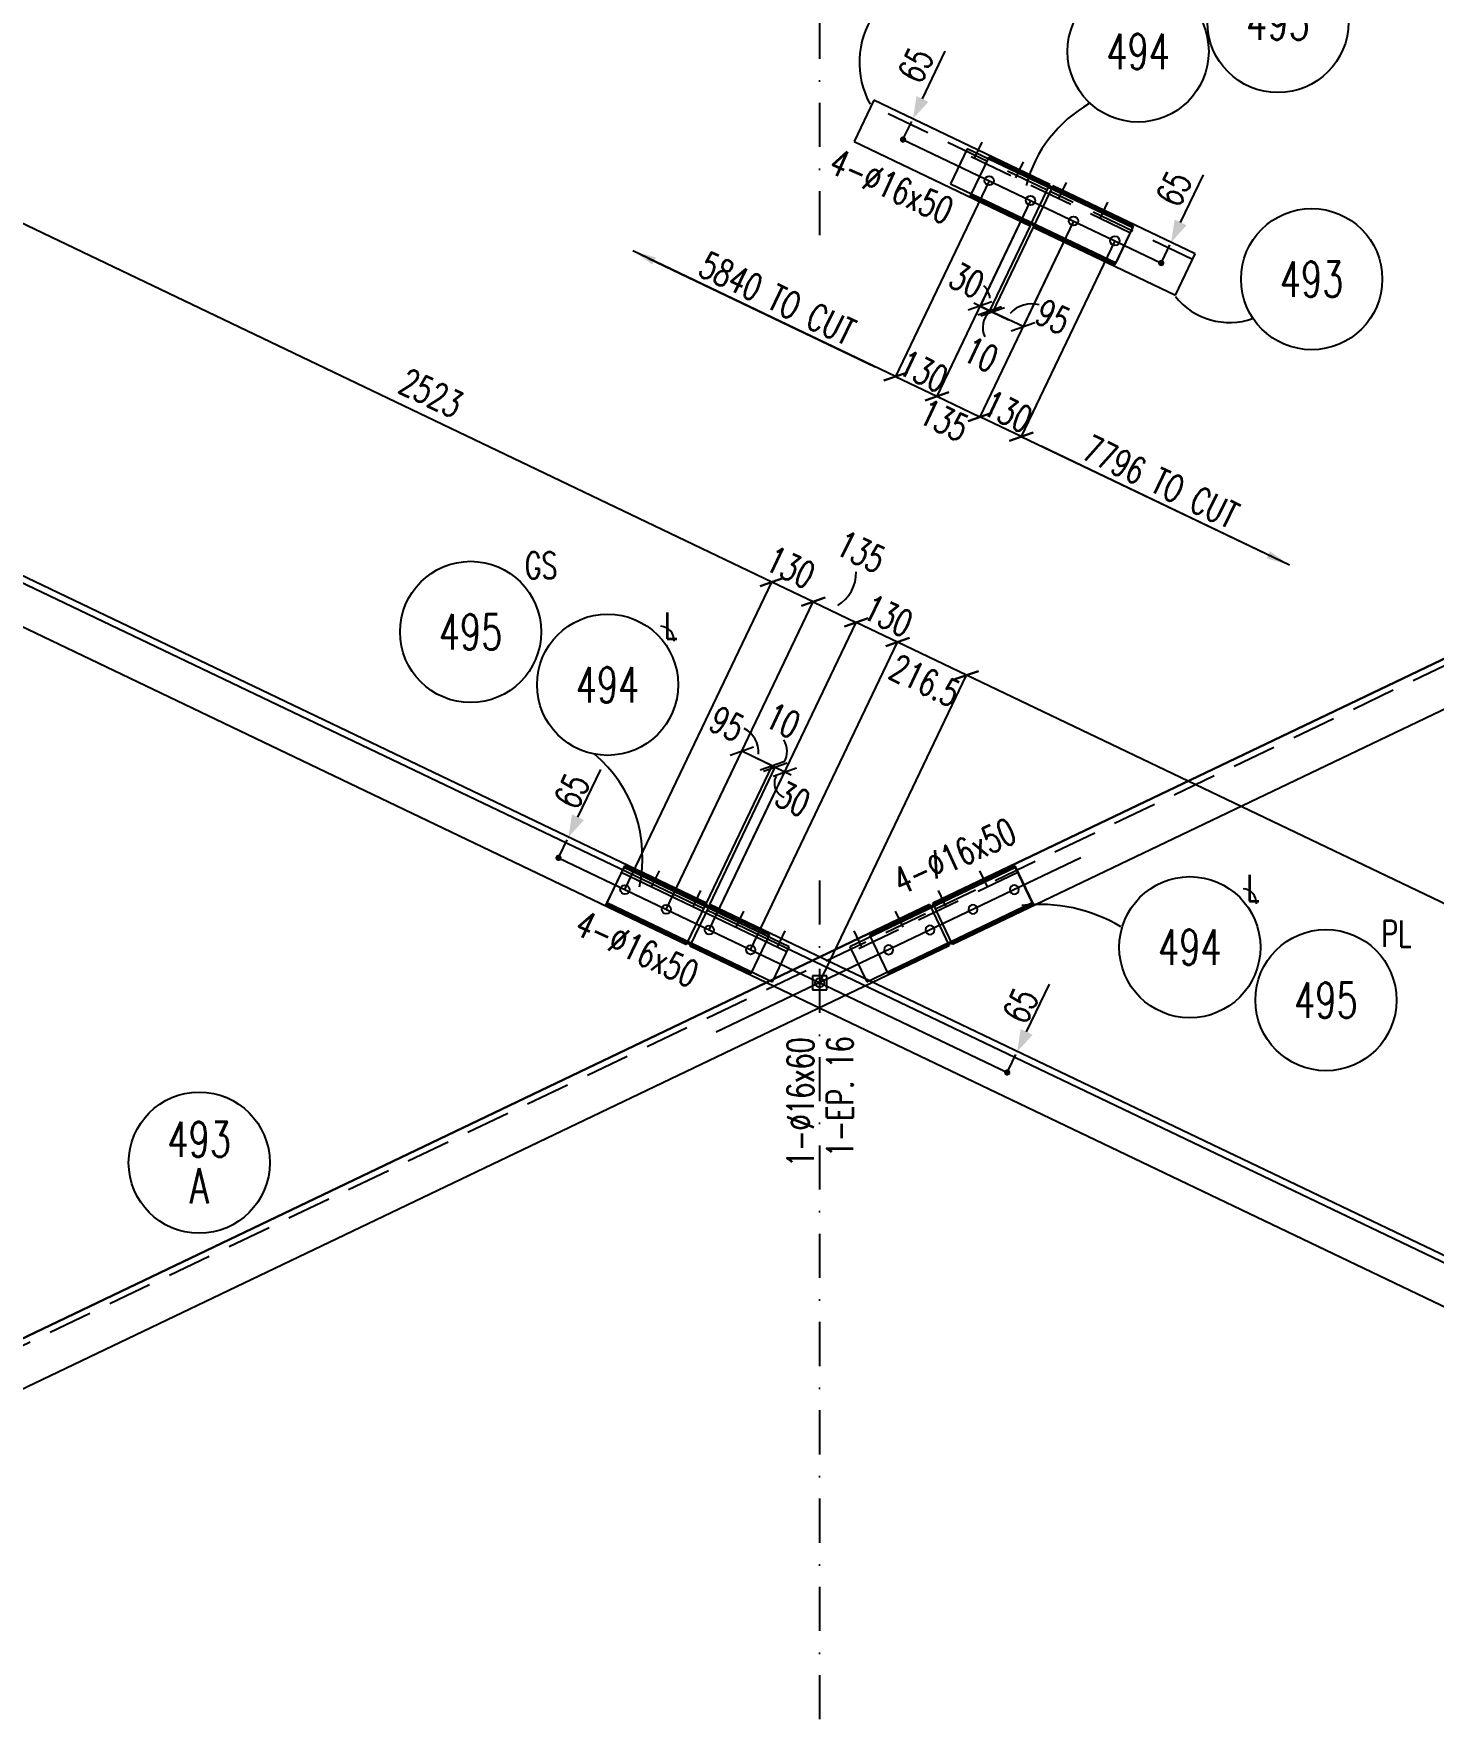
# Model space of a CAD drawing. Extents: x 550527 to 570802, y -80343 to -65993.
# Drawn here: x 557388 to 561356, y -75288 to -70538 of the extents above; entities that cross this region are included whole.
import ezdxf
from ezdxf.enums import TextEntityAlignment as Align

# ---------------------------------------------------------------- set-up
doc = ezdxf.new("R2010")
doc.units = 0
doc.header["$LTSCALE"] = 250
doc.header["$MEASUREMENT"] = 0
doc.linetypes.add('DASHDOT', pattern=[1, 0.5, -0.25, 0, -0.25])
doc.linetypes.add('DASHED', pattern=[0.75, 0.5, -0.25])
doc.layers.get('0').update_dxf_attribs({"linetype": 'CONTINUOUS'})
doc.layers.get('DEFPOINTS').update_dxf_attribs({"linetype": 'CONTINUOUS'})
for name, color, linetype in [('ASSI', 6, 'CONTINUOUS'), ('BOLLINI_1', 7, 'CONTINUOUS'), ('BOLLINI_5', 7, 'CONTINUOUS'), ('FORI', 2, 'CONTINUOUS'), ('LINEA_ANG', 2, 'CONTINUOUS'), ('LINEE_PIASTRE', 2, 'CONTINUOUS'), ('LM', 7, 'CONTINUOUS'), ('LS', 7, 'CONTINUOUS'), ('MZ', 6, 'DASHDOT'), ('PIASTRE', 5, 'CONTINUOUS'), ('QT_MAL', 7, 'CONTINUOUS'), ('QT_MPR', 7, 'CONTINUOUS'), ('TRAT-Y', 7, 'DASHED')]:
    doc.layers.add(name, color=color, linetype=linetype)
doc.styles.add('QUOTE', font='ROMANS8.SHX', dxfattribs={"width": 0.7})
doc.styles.add('RQL', font='ROMANS8.SHX', dxfattribs={"width": 0.7})
doc.styles.add('RS', font='ROMANS8.shx', dxfattribs={"width": 0.7})
doc.styles.get("Standard").update_dxf_attribs({"font": 'ROMANS8.SHX', "width": 0.7})
doc.dimstyles.new('FRECCE1', dxfattribs={"dimtxt": 75, "dimasz": 8.33, "dimexe": 0, "dimexo": 0, "dimgap": 1, "dimtad": 1, "dimzin": 0, "dimdsep": 46, "dimtxsty": 'RS', "dimblk1": 'QUOTP', "dimblk2": 'QUOTF', "dimsah": 1, "dimcen": 0, "dimclrd": 2, "dimclre": 2, "dimclrt": 7, "dimadec": 0, "dimazin": 0, "dimtfac": 1, "dimtix": 1, "dimtmove": 2, "dimatfit": 3, "dimldrblk": 'QUOTP', "dimfxl": 1, "dimtolj": 1, "dimtzin": 0, "dimarcsym": 0})
doc.dimstyles.new('TRATTO', dxfattribs={"dimscale": 0, "dimtxt": 75, "dimasz": 50, "dimexe": 0, "dimexo": 0, "dimgap": 10, "dimtad": 1, "dimrnd": 0.5, "dimdsep": 46, "dimtxsty": 'RS', "dimblk1": 'OBLIQUE', "dimblk2": 'OBLIQUE', "dimsah": 1, "dimcen": 0.09, "dimclrd": 2, "dimclre": 2, "dimclrt": 7, "dimadec": 0, "dimazin": 0, "dimtfac": 1, "dimtix": 1, "dimtmove": 2, "dimatfit": 3, "dimfxl": 1, "dimtolj": 1, "dimtzin": 0, "dimarcsym": 0})

# ---------------------------------------------------------------- blocks, each defined once
blk = doc.blocks.new('ASSE98')
blk.add_line((0, 0), (1, 0))
at = {"color": 7, "style": 'QUOTE', "width": 0.5, "flags": 1}
for tag, p in [('TI', (1.38308, 6.82731)), ('DI_S', (1.38308, 6.42178)), ('D_S', (1.38308, 6.02092)), ('E_S', (1.38308, 5.68065)), ('NFORI', (1.36454, 5.29792)), ('ALAR', (1.36349, 4.93246)), ('FAM', (1.3775, 4.54645)), ('ALA', (1.38308, 4.19257)), ('DISP2', (1.38308, 3.84971)), ('DISP1', (1.38308, 3.50686)), ('PINZAF', (1.38308, 3.164)), ('PINZAI', (1.38308, 2.82114)), ('TRP', (1.38308, 2.47829)), ('NP', (1.38308, 2.13543)), ('SV', (1.38308, 1.79257)), ('PESO', (1.38308, 1.44971)), ('QUA', (1.38308, 1.10686)), ('LUN', (1.38308, 0.764)), ('PROF', (1.38308, 0.42114)), ('POS', (1.38308, 0.07829))]:
    blk.add_attdef(tag, p, '', height=0.2, dxfattribs=at)
at = {"color": 7, "flags": 1}
for tag, p in [('LAV1', (3.07431, 6.82847)), ('LAV2', (3.07431, 6.49513)), ('LAV3', (3.07431, 6.1618)), ('LAV4', (3.07431, 5.82847)), ('LAV5', (3.07431, 5.49513)), ('LAV6', (3.07431, 5.1618)), ('LAV7', (3.07431, 4.82847)), ('LAV8', (3.07431, 4.49513)), ('LAV9', (3.07431, 4.1618)), ('LAV10', (3.07431, 3.82847))]:
    blk.add_attdef(tag, p, '', height=0.2, dxfattribs=at)
blk = doc.blocks.new('16')
blk.add_circle((0, 0), 1)
blk = doc.blocks.new('MRKR_98')
blk.add_point((0, 0))
at = {"color": 7, "style": 'QUOTE', "width": 0.5, "flags": 1}
for tag, p in [('AUX2', (3.71, 4.93)), ('NFORI', (3.72, 5.3)), ('TI', (3.73, 6.83)), ('DI_S', (3.73, 6.42)), ('D_S', (3.73, 6.02)), ('E_S', (3.73, 5.68)), ('AUX1', (3.73, 4.19)), ('FAM', (3.73, 4.55)), ('COMMESSA', (3.73, 3.85)), ('MD', (3.73, 3.51)), ('MP', (3.73, 3.16)), ('LARGHEZZA', (3.73, 2.82)), ('SPESSORE', (3.73, 2.48)), ('NP', (3.73, 2.14)), ('SV', (3.73, 1.79)), ('PESO', (3.73, 1.45)), ('QUA', (3.73, 1.11)), ('LUN', (3.73, 0.76)), ('PROF', (3.73, 0.42)), ('POS', (3.73, 0.08))]:
    blk.add_attdef(tag, p, '', height=0.2, dxfattribs=at)
at = {"color": 7, "flags": 1}
for tag, p in [('LAV1', (5.26, 6.88)), ('LAV2', (5.26, 6.55)), ('LAV3', (5.26, 6.21)), ('LAV4', (5.26, 5.88)), ('LAV5', (5.26, 5.55)), ('LAV6', (5.26, 5.21)), ('LAV7', (5.26, 4.88)), ('LAV8', (5.26, 4.55)), ('LAV9', (5.26, 4.21)), ('LAV10', (5.26, 3.88))]:
    blk.add_attdef(tag, p, '', height=0.2, dxfattribs=at)
blk = doc.blocks.new('QUOTP')
at = {"layer": 'ASSI', "color": 2, "const_width": 1.07}
blk.add_lwpolyline([(-0.53, 0, 1), (0.53, 0, 1)], format="xyb", close=True, dxfattribs=at)
blk = doc.blocks.new('QUOTF')
at = {"layer": 'LS', "color": 2}
blk.add_line((7.5, 0), (25.5, 0), dxfattribs=at)
blk.add_solid([(7.5, 2.25), (0, 0), (7.5, -2.25)], dxfattribs=at)
blk = doc.blocks.new('*D169')
at = {"layer": 'DEFPOINTS', "color": 0, "transparency": 16777216}
for p in [(558904, -72814.1), (558904, -72814.1), (558876, -72872.8)]:
    blk.add_point(p, dxfattribs=at)
at = {"layer": 'QT_MAL', "color": 2, "lineweight": -2, "transparency": 16777216}
for p, q in [((558879.6, -72865.3), (558900.4, -72821.7)), ((558876, -72872.8), (558876, -72872.8))]:
    blk.add_line(p, q, dxfattribs=at)
at = {"layer": 'QT_MAL', "color": 2, "lineweight": -2, "transparency": 16777216, "xscale": 8.33, "yscale": 8.33, "zscale": 8.33}
for name, p, rotation in [('QUOTF', (558904, -72814.1), 64.445214503924), ('QUOTP', (558876, -72872.8), 244.445214503924)]:
    blk.add_blockref(name, p, dxfattribs=dict(at, rotation=rotation))
at = {"layer": 'QT_MAL', "color": 7, "transparency": 16777216, "insert": (558914, -72683.5), "char_height": 75, "attachment_point": 5, "rotation": 64.4452, "style": 'RS'}
blk.add_mtext('\\A1;65', dxfattribs=at)
blk = doc.blocks.new('IQ')
for p, q in [((0.5, 0.5), (-0.5, 0.5)), ((-0.5, 0.5), (-0.5, -0.5)), ((0.5, -0.5), (0.5, 0.5)), ((-0.5, -0.5), (0.5, -0.5))]:
    blk.add_line(p, q)
at = {"flags": 1}
for tag, p in [('SPESSORE', (0, -0.01)), ('NUMERO', (0, -0.34))]:
    blk.add_attdef(tag, p, '', height=0.2, dxfattribs=at)
blk = doc.blocks.new('xxx')
blk.add_circle((0, 0), 8)
at = {"color": 3, "style": 'RQL', "width": 0.7}
blk.add_attdef('POS', text='', height=4, dxfattribs=at).set_placement((0, 0), align=Align.MIDDLE)
at = {"style": 'RQL', "width": 0.7, "flags": 1}
for tag, p in [('POS1', (-0.39, -5.42)), ('TIPO', (-0.39, -8.66))]:
    blk.add_attdef(tag, p, '', height=2, dxfattribs=at)
blk = doc.blocks.new('_OBLIQUE')
at = {"color": 0, "linetype": 'ByBlock'}
blk.add_line((-0.5, -0.5), (0.5, 0.5), dxfattribs=at)
blk = doc.blocks.new('*D138')
at = {"layer": 'DEFPOINTS', "color": 0, "transparency": 16777216}
for p in [(560032.6, -72355.3), (559616, -73226.6), (563022.4, -74838.8)]:
    blk.add_point(p, dxfattribs=at)
at = {"layer": 'QT_MPR', "color": 2, "lineweight": -2, "transparency": 16777216}
for p, q in [((559616, -73226.6), (560032.6, -72355.3)), ((563432.6, -73981), (560032.6, -72355.3)), ((563022.4, -74838.8), (563432.6, -73981))]:
    blk.add_line(p, q, dxfattribs=at)
at = {"layer": 'QT_MPR', "color": 2, "lineweight": -2, "transparency": 16777216, "xscale": 50, "yscale": 50, "zscale": 50}
for p, rotation in [((560032.6, -72355.3), 154.4452145036461), ((563432.6, -73981), 334.4452145036461)]:
    blk.add_blockref('_OBLIQUE', p, dxfattribs=dict(at, rotation=rotation))
at = {"layer": 'QT_MPR', "color": 7, "transparency": 16777216, "insert": (561719.8, -73090.7), "char_height": 75, "attachment_point": 5, "rotation": 334.4452, "style": 'RS'}
blk.add_mtext('\\A1;3769', dxfattribs=at)
blk = doc.blocks.new('*D139')
at = {"layer": 'DEFPOINTS', "color": 0, "transparency": 16777216}
for p in [(559837.1, -72261.8), (559420.5, -73133.2), (559616, -73226.6)]:
    blk.add_point(p, dxfattribs=at)
at = {"layer": 'QT_MPR', "color": 2, "lineweight": -2, "transparency": 16777216}
for p, q in [((559420.5, -73133.2), (559837.1, -72261.8)), ((560032.6, -72355.3), (559837.1, -72261.8)), ((559616, -73226.6), (560032.6, -72355.3))]:
    blk.add_line(p, q, dxfattribs=at)
at = {"layer": 'QT_MPR', "color": 2, "lineweight": -2, "transparency": 16777216, "xscale": 50, "yscale": 50, "zscale": 50}
for p, rotation in [((559837.1, -72261.8), 154.4452145036461), ((560032.6, -72355.3), 334.4452145036461)]:
    blk.add_blockref('_OBLIQUE', p, dxfattribs=dict(at, rotation=rotation))
at = {"layer": 'QT_MPR', "color": 7, "transparency": 16777216, "insert": (559914.4, -72371), "char_height": 75, "attachment_point": 5, "rotation": 334.4452, "style": 'RS'}
blk.add_mtext('\\A1;216.5', dxfattribs=at)
blk = doc.blocks.new('*D140')
at = {"layer": 'DEFPOINTS', "color": 0, "transparency": 16777216}
for p in [(559719.8, -72205.8), (559303.2, -73077.1), (559420.5, -73133.2)]:
    blk.add_point(p, dxfattribs=at)
at = {"layer": 'QT_MPR', "color": 2, "lineweight": -2, "transparency": 16777216}
for p, q in [((559303.2, -73077.1), (559719.8, -72205.8)), ((559837.1, -72261.8), (559719.8, -72205.8)), ((559420.5, -73133.2), (559837.1, -72261.8))]:
    blk.add_line(p, q, dxfattribs=at)
at = {"layer": 'QT_MPR', "color": 2, "lineweight": -2, "transparency": 16777216, "xscale": 50, "yscale": 50, "zscale": 50}
for p, rotation in [((559719.8, -72205.8), 154.4452145036461), ((559837.1, -72261.8), 334.4452145036461)]:
    blk.add_blockref('_OBLIQUE', p, dxfattribs=dict(at, rotation=rotation))
at = {"layer": 'QT_MPR', "color": 7, "transparency": 16777216, "insert": (559810.5, -72187.1), "char_height": 75, "attachment_point": 5, "rotation": 334.4452, "style": 'RS'}
blk.add_mtext('\\A1;130', dxfattribs=at)
blk = doc.blocks.new('*D141')
at = {"layer": 'DEFPOINTS', "color": 0, "transparency": 16777216}
for p in [(559480.8, -72091.5), (559064.1, -72962.8), (559181.4, -73018.8)]:
    blk.add_point(p, dxfattribs=at)
at = {"layer": 'QT_MPR', "color": 2, "lineweight": -2, "transparency": 16777216}
for p, q in [((559064.1, -72962.8), (559480.8, -72091.5)), ((559598, -72147.5), (559480.8, -72091.5)), ((559181.4, -73018.8), (559598, -72147.5))]:
    blk.add_line(p, q, dxfattribs=at)
at = {"layer": 'QT_MPR', "color": 2, "lineweight": -2, "transparency": 16777216, "xscale": 50, "yscale": 50, "zscale": 50}
for p, rotation in [((559480.8, -72091.5), 154.445214503924), ((559598, -72147.5), 334.445214503924)]:
    blk.add_blockref('_OBLIQUE', p, dxfattribs=dict(at, rotation=rotation))
at = {"layer": 'QT_MPR', "color": 7, "transparency": 16777216, "insert": (559533.6, -72049.9), "char_height": 75, "attachment_point": 5, "rotation": 334.4452, "style": 'RS'}
blk.add_mtext('\\A1;130', dxfattribs=at)
blk = doc.blocks.new('*D142')
at = {"layer": 'DEFPOINTS', "color": 0, "transparency": 16777216}
for p in [(557204.4, -71003), (556781.3, -71887.8), (559064.1, -72962.8)]:
    blk.add_point(p, dxfattribs=at)
at = {"layer": 'QT_MPR', "color": 2, "lineweight": -2, "transparency": 16777216}
for p, q in [((556781.3, -71887.8), (557204.4, -71003)), ((559480.8, -72091.5), (557204.4, -71003)), ((559064.1, -72962.8), (559480.8, -72091.5))]:
    blk.add_line(p, q, dxfattribs=at)
at = {"layer": 'QT_MPR', "color": 2, "lineweight": -2, "transparency": 16777216, "xscale": 50, "yscale": 50, "zscale": 50}
for p, rotation in [((557204.4, -71003), 154.445214503924), ((559480.8, -72091.5), 334.445214503924)]:
    blk.add_blockref('_OBLIQUE', p, dxfattribs=dict(at, rotation=rotation))
at = {"layer": 'QT_MPR', "color": 7, "transparency": 16777216, "insert": (558514.8, -71556.4), "char_height": 75, "attachment_point": 5, "rotation": 334.4452, "style": 'RS'}
blk.add_mtext('\\A1;2523', dxfattribs=at)
blk = doc.blocks.new('*D146')
at = {"layer": 'DEFPOINTS', "color": 0, "transparency": 16777216}
for p in [(559395.5, -72571), (559295.2, -73001.2), (559181.4, -73018.8)]:
    blk.add_point(p, dxfattribs=at)
at = {"layer": 'QT_MPR', "color": 2, "lineweight": -2, "transparency": 16777216}
for p, q in [((559181.4, -73018.8), (559395.5, -72571)), ((559481.2, -72612), (559395.5, -72571)), ((559295.2, -73001.2), (559481.2, -72612))]:
    blk.add_line(p, q, dxfattribs=at)
at = {"layer": 'QT_MPR', "color": 2, "lineweight": -2, "transparency": 16777216, "xscale": 50, "yscale": 50, "zscale": 50}
for p, rotation in [((559395.5, -72571), 154.445214503924), ((559481.2, -72612), 334.445214503924)]:
    blk.add_blockref('_OBLIQUE', p, dxfattribs=dict(at, rotation=rotation))
at = {"layer": 'QT_MPR', "color": 7, "transparency": 16777216, "insert": (559353.7, -72493.3), "char_height": 75, "attachment_point": 5, "rotation": 334.4452, "style": 'RS'}
blk.add_mtext('\\A1;95', dxfattribs=at)
blk = doc.blocks.new('*D148')
at = {"layer": 'DEFPOINTS', "color": 0, "transparency": 16777216}
for p in [(559517.3, -72629.3), (559304.5, -73004.8), (559303.2, -73077.1)]:
    blk.add_point(p, dxfattribs=at)
at = {"layer": 'QT_MPR', "color": 2, "lineweight": -2, "transparency": 16777216}
for p, q in [((559303.2, -73077.1), (559517.3, -72629.3)), ((559304.5, -73004.8), (559490.3, -72616.3)), ((559490.3, -72616.3), (559517.3, -72629.3))]:
    blk.add_line(p, q, dxfattribs=at)
at = {"layer": 'QT_MPR', "color": 2, "lineweight": -2, "transparency": 16777216, "xscale": 50, "yscale": 50, "zscale": 50}
for p, rotation in [((559490.3, -72616.3), 154.4452145036461), ((559517.3, -72629.3), 334.4452145036461)]:
    blk.add_blockref('_OBLIQUE', p, dxfattribs=dict(at, rotation=rotation))
at = {"layer": 'QT_MPR', "color": 7, "transparency": 16777216, "insert": (559540.5, -72706.3), "char_height": 75, "attachment_point": 5, "rotation": 334.4452, "style": 'RS'}
blk.add_mtext('\\A1;30', dxfattribs=at)
blk = doc.blocks.new('*D40')
at = {"layer": 'DEFPOINTS', "color": 0, "transparency": 16777216}
for p in [(559490.3, -72616.3), (559295.2, -73001.2), (559304.5, -73004.8)]:
    blk.add_point(p, dxfattribs=at)
at = {"layer": 'LS', "color": 2, "lineweight": -2, "transparency": 16777216}
for p, q in [((559295.2, -73001.2), (559481.2, -72612)), ((559304.5, -73004.8), (559490.3, -72616.3)), ((559481.2, -72612), (559436.1, -72590.5)), ((559481.2, -72612), (559490.3, -72616.3)), ((559490.3, -72616.3), (559535.4, -72637.9))]:
    blk.add_line(p, q, dxfattribs=at)
at = {"layer": 'LS', "color": 2, "lineweight": -2, "transparency": 16777216, "xscale": 50, "yscale": 50, "zscale": 50}
for p, rotation in [((559481.2, -72612), 334.4452145036392), ((559490.3, -72616.3), 154.4452145036392)]:
    blk.add_blockref('_OBLIQUE', p, dxfattribs=dict(at, rotation=rotation))
at = {"layer": 'LS', "color": 7, "transparency": 16777216, "insert": (559511.7, -72484.1), "char_height": 75, "attachment_point": 5, "rotation": 334.4452, "style": 'RS'}
blk.add_mtext('\\A1;10', dxfattribs=at)
blk = doc.blocks.new('*D41')
at = {"layer": 'DEFPOINTS', "color": 0, "transparency": 16777216}
for p in [(559719.8, -72205.8), (559181.4, -73018.8), (559303.2, -73077.1)]:
    blk.add_point(p, dxfattribs=at)
at = {"layer": 'LS', "color": 2, "lineweight": -2, "transparency": 16777216}
for p, q in [((559181.4, -73018.8), (559598, -72147.5)), ((559598, -72147.5), (559719.8, -72205.8)), ((559303.2, -73077.1), (559719.8, -72205.8))]:
    blk.add_line(p, q, dxfattribs=at)
at = {"layer": 'LS', "color": 2, "lineweight": -2, "transparency": 16777216, "xscale": 50, "yscale": 50, "zscale": 50}
for p, rotation in [((559598, -72147.5), 154.445214503626), ((559719.8, -72205.8), 334.4452145036261)]:
    blk.add_blockref('_OBLIQUE', p, dxfattribs=dict(at, rotation=rotation))
at = {"layer": 'LS', "color": 7, "transparency": 16777216, "insert": (559733, -72006), "char_height": 75, "attachment_point": 5, "rotation": 334.4452, "style": 'RS'}
blk.add_mtext('\\A1;135', dxfattribs=at)
blk = doc.blocks.new('*D150')
at = {"layer": 'DEFPOINTS', "color": 0, "transparency": 16777216}
for p in [(560335.4, -71069), (560452.7, -71125.1), (560070.2, -71623.6)]:
    blk.add_point(p, dxfattribs=at)
at = {"layer": 'QT_MPR', "color": 2, "lineweight": -2, "transparency": 16777216}
for p, q in [((560335.4, -71069), (560070.2, -71623.6)), ((560452.7, -71125.1), (560187.5, -71679.7)), ((560187.5, -71679.7), (560070.2, -71623.6))]:
    blk.add_line(p, q, dxfattribs=at)
at = {"layer": 'QT_MPR', "color": 2, "lineweight": -2, "transparency": 16777216, "xscale": 50, "yscale": 50, "zscale": 50}
for p, rotation in [((560070.2, -71623.6), 154.4452145036533), ((560187.5, -71679.7), 334.4452145036533)]:
    blk.add_blockref('_OBLIQUE', p, dxfattribs=dict(at, rotation=rotation))
at = {"layer": 'QT_MPR', "color": 7, "transparency": 16777216, "insert": (560149.4, -71608.8), "char_height": 75, "attachment_point": 5, "rotation": 334.4452, "style": 'RS'}
blk.add_mtext('\\A1;130', dxfattribs=at)
blk = doc.blocks.new('*D151')
at = {"layer": 'DEFPOINTS', "color": 0, "transparency": 16777216}
for p in [(560221.5, -71085.8), (560335.4, -71069), (560106.2, -71326.9)]:
    blk.add_point(p, dxfattribs=at)
at = {"layer": 'QT_MPR', "color": 2, "lineweight": -2, "transparency": 16777216}
for p, q in [((560221.5, -71085.8), (560106.2, -71326.9)), ((560335.4, -71069), (560192.4, -71368.1)), ((560192.4, -71368.1), (560106.2, -71326.9))]:
    blk.add_line(p, q, dxfattribs=at)
at = {"layer": 'QT_MPR', "color": 2, "lineweight": -2, "transparency": 16777216, "xscale": 50, "yscale": 50, "zscale": 50}
for p, rotation in [((560106.2, -71326.9), 154.4452145036533), ((560192.4, -71368.1), 334.4452145036533)]:
    blk.add_blockref('_OBLIQUE', p, dxfattribs=dict(at, rotation=rotation))
at = {"layer": 'QT_MPR', "color": 7, "transparency": 16777216, "insert": (560277.8, -71339.9), "char_height": 75, "attachment_point": 5, "rotation": 334.4452, "style": 'RS'}
blk.add_mtext('\\A1;95', dxfattribs=at)
blk = doc.blocks.new('*D152')
at = {"layer": 'DEFPOINTS', "color": 0, "transparency": 16777216}
for p in [(560096.4, -70954.7), (560213.6, -71010.7), (559948.4, -71565.4)]:
    blk.add_point(p, dxfattribs=at)
at = {"layer": 'QT_MPR', "color": 2, "lineweight": -2, "transparency": 16777216}
for p, q in [((560096.4, -70954.7), (559831.2, -71509.3)), ((560213.6, -71010.7), (559948.4, -71565.4)), ((559831.2, -71509.3), (559948.4, -71565.4))]:
    blk.add_line(p, q, dxfattribs=at)
at = {"layer": 'QT_MPR', "color": 2, "lineweight": -2, "transparency": 16777216, "xscale": 50, "yscale": 50, "zscale": 50}
for p, rotation in [((559831.2, -71509.3), 154.4452145111975), ((559948.4, -71565.4), 334.4452145111975)]:
    blk.add_blockref('_OBLIQUE', p, dxfattribs=dict(at, rotation=rotation))
at = {"layer": 'QT_MPR', "color": 7, "transparency": 16777216, "insert": (559910.3, -71494.5), "char_height": 75, "attachment_point": 5, "rotation": 334.4452, "style": 'RS'}
blk.add_mtext('\\A1;130', dxfattribs=at)
blk = doc.blocks.new('*D153')
at = {"layer": 'DEFPOINTS', "color": 0, "transparency": 16777216}
for p in [(560213.6, -71010.7), (560212.7, -71082.3), (560097.7, -71322.8)]:
    blk.add_point(p, dxfattribs=at)
at = {"layer": 'QT_MPR', "color": 2, "lineweight": -2, "transparency": 16777216}
for p, q in [((560213.6, -71010.7), (560070.6, -71309.9)), ((560212.7, -71082.3), (560097.7, -71322.8)), ((560070.6, -71309.9), (560097.7, -71322.8))]:
    blk.add_line(p, q, dxfattribs=at)
at = {"layer": 'QT_MPR', "color": 2, "lineweight": -2, "transparency": 16777216, "xscale": 50, "yscale": 50, "zscale": 50}
for p, rotation in [((560070.6, -71309.9), 154.4452145111975), ((560097.7, -71322.8), 334.4452145111975)]:
    blk.add_blockref('_OBLIQUE', p, dxfattribs=dict(at, rotation=rotation))
at = {"layer": 'QT_MPR', "color": 7, "transparency": 16777216, "insert": (560032.9, -71237), "char_height": 75, "attachment_point": 5, "rotation": 334.4452, "style": 'RS'}
blk.add_mtext('\\A1;30', dxfattribs=at)
blk = doc.blocks.new('*D42')
at = {"layer": 'DEFPOINTS', "color": 0, "transparency": 16777216}
for p in [(560213.6, -71010.7), (560335.4, -71069), (560070.2, -71623.6)]:
    blk.add_point(p, dxfattribs=at)
at = {"layer": 'LS', "color": 2, "lineweight": -2, "transparency": 16777216}
for p, q in [((560213.6, -71010.7), (559948.4, -71565.4)), ((560335.4, -71069), (560070.2, -71623.6)), ((559948.4, -71565.4), (560070.2, -71623.6))]:
    blk.add_line(p, q, dxfattribs=at)
at = {"layer": 'LS', "color": 2, "lineweight": -2, "transparency": 16777216, "xscale": 50, "yscale": 50, "zscale": 50}
for p, rotation in [((559948.4, -71565.4), 154.445214503521), ((560070.2, -71623.6), 334.4452145035211)]:
    blk.add_blockref('_OBLIQUE', p, dxfattribs=dict(at, rotation=rotation))
at = {"layer": 'LS', "color": 7, "transparency": 16777216, "insert": (559968.9, -71633.3), "char_height": 75, "attachment_point": 5, "rotation": 334.4452, "style": 'RS'}
blk.add_mtext('\\A1;135', dxfattribs=at)
blk = doc.blocks.new('*D43')
at = {"layer": 'DEFPOINTS', "color": 0, "transparency": 16777216}
for p in [(560212.7, -71082.3), (560221.5, -71085.8), (560106.2, -71326.9)]:
    blk.add_point(p, dxfattribs=at)
at = {"layer": 'LS', "color": 2, "lineweight": -2, "transparency": 16777216}
for p, q in [((560212.7, -71082.3), (560097.7, -71322.8)), ((560221.5, -71085.8), (560106.2, -71326.9)), ((560097.7, -71322.8), (560052.6, -71301.2)), ((560097.7, -71322.8), (560106.2, -71326.9)), ((560106.2, -71326.9), (560151.4, -71348.5))]:
    blk.add_line(p, q, dxfattribs=at)
at = {"layer": 'LS', "color": 2, "lineweight": -2, "transparency": 16777216, "xscale": 50, "yscale": 50, "zscale": 50}
for p, rotation in [((560097.7, -71322.8), 334.4452145035211), ((560106.2, -71326.9), 154.445214503521)]:
    blk.add_blockref('_OBLIQUE', p, dxfattribs=dict(at, rotation=rotation))
at = {"layer": 'LS', "color": 7, "transparency": 16777216, "insert": (560073.3, -71447.1), "char_height": 75, "attachment_point": 5, "rotation": 334.4452, "style": 'RS'}
blk.add_mtext('\\A1;10', dxfattribs=at)
blk = doc.blocks.new('*D183')
at = {"layer": 'DEFPOINTS', "color": 0, "transparency": 16777216}
for p in [(559880.5, -70779.4), (559880.5, -70779.4), (559852.4, -70838)]:
    blk.add_point(p, dxfattribs=at)
at = {"layer": 'QT_MAL', "color": 2, "lineweight": -2, "transparency": 16777216}
blk.add_line((559856, -70830.5), (559876.9, -70786.9), dxfattribs=at)
at = {"layer": 'QT_MAL', "color": 2, "lineweight": -2, "transparency": 16777216, "xscale": 8.33, "yscale": 8.33, "zscale": 8.33}
for name, p, rotation in [('QUOTF', (559880.5, -70779.4), 64.44521451119745), ('QUOTP', (559852.4, -70838), 244.4452145111975)]:
    blk.add_blockref(name, p, dxfattribs=dict(at, rotation=rotation))
at = {"layer": 'QT_MAL', "color": 7, "transparency": 16777216, "insert": (559888.2, -70627.4), "char_height": 75, "attachment_point": 5, "rotation": 64.4452, "style": 'RS'}
blk.add_mtext('\\A1;65', dxfattribs=at)
blk = doc.blocks.new('*D184')
at = {"layer": 'DEFPOINTS', "color": 0, "transparency": 16777216}
for p in [(560612.1, -71129.2), (560612.1, -71129.2), (560584.1, -71187.9)]:
    blk.add_point(p, dxfattribs=at)
at = {"layer": 'QT_MAL', "color": 2, "lineweight": -2, "transparency": 16777216}
for p, q in [((560587.7, -71180.3), (560608.5, -71136.7)), ((560612.1, -71129.2), (560612.1, -71129.2)), ((560584.1, -71187.9), (560584.1, -71187.9))]:
    blk.add_line(p, q, dxfattribs=at)
at = {"layer": 'QT_MAL', "color": 2, "lineweight": -2, "transparency": 16777216, "xscale": 8.33, "yscale": 8.33, "zscale": 8.33}
for name, p, rotation in [('QUOTF', (560612.1, -71129.2), 64.44521451119745), ('QUOTP', (560584.1, -71187.9), 244.4452145111975)]:
    blk.add_blockref(name, p, dxfattribs=dict(at, rotation=rotation))
at = {"layer": 'QT_MAL', "color": 7, "transparency": 16777216, "insert": (560619.8, -70977.3), "char_height": 75, "attachment_point": 5, "rotation": 64.4452, "style": 'RS'}
blk.add_mtext('\\A1;65', dxfattribs=at)
blk = doc.blocks.new('*D185')
at = {"layer": 'DEFPOINTS', "color": 0, "transparency": 16777216}
for p in [(560175.7, -73422.2), (560175.7, -73422.2), (560147.6, -73480.8)]:
    blk.add_point(p, dxfattribs=at)
at = {"layer": 'QT_MAL', "color": 2, "lineweight": -2, "transparency": 16777216}
for p, q in [((560151.2, -73473.3), (560172.1, -73429.7)), ((560147.6, -73480.8), (560147.6, -73480.8))]:
    blk.add_line(p, q, dxfattribs=at)
at = {"layer": 'QT_MAL', "color": 2, "lineweight": -2, "transparency": 16777216, "xscale": 8.33, "yscale": 8.33, "zscale": 8.33}
for name, p, rotation in [('QUOTF', (560175.7, -73422.2), 64.445214503924), ('QUOTP', (560147.6, -73480.8), 244.445214503924)]:
    blk.add_blockref(name, p, dxfattribs=dict(at, rotation=rotation))
at = {"layer": 'QT_MAL', "color": 7, "transparency": 16777216, "insert": (560185.6, -73291.6), "char_height": 75, "attachment_point": 5, "rotation": 64.4452, "style": 'RS'}
blk.add_mtext('\\A1;65', dxfattribs=at)
blk = doc.blocks.new('bull')
at = {"style": 'RS', "width": 0.7, "flags": 1}
for tag, p in [('NN', (-12.25, 0)), ('DIAMETRO', (0, -4.86)), ('SERRAGGIO', (0, -9.71)), ('LUNGHEZZA', (0, -14.57)), ('NB', (0, -19.43)), ('TIPO', (0, -24.12)), ('EL', (-0.14, -29))]:
    blk.add_attdef(tag, p, '', height=3, dxfattribs=at)
at = {"style": 'RS', "width": 0.7}
blk.add_attdef('BULLONE', (0, 0), '', height=3, dxfattribs=at)
blk = doc.blocks.new('imbbull')
at = {"style": 'RS', "width": 0.7, "flags": 1}
for tag, p in [('NN', (-11.1, 0)), ('DIAMETRO', (0, -4.86)), ('SERRAGGIO', (0, -9.71)), ('LUNGHEZZA', (0, -14.57)), ('NB', (0, -19.43)), ('TIPO', (0, -24.38)), ('EL', (-0.14, -29.26))]:
    blk.add_attdef(tag, p, '', height=3, dxfattribs=at)
at = {"style": 'RS', "width": 0.7}
blk.add_attdef('BULLONE', (0, 0), '', height=3, dxfattribs=at)
blk = doc.blocks.new('YYY')
blk.add_circle((0, 0), 8)
at = {"color": 3, "style": 'RQL', "width": 0.7}
for tag, p in [('POS3', (0, 0.65)), ('POS2', (0, -4.63))]:
    blk.add_attdef(tag, text='', height=4, dxfattribs=at).set_placement(p, align=Align.CENTER)
at = {"style": 'RQL', "width": 0.7, "flags": 1}
blk.add_attdef('TIPO', text='', height=3, dxfattribs=at).set_placement((0, 0), align=Align.MIDDLE_CENTER)

msp = doc.modelspace()

# ---------------------------------------------------------------- linework, layer by layer
at = {"layer": 'LINEA_ANG'}
for p, q in [((559287.405, -73017.417), (553874.366, -70429.173)), ((559295.17, -73001.177), (553882.131, -70412.934)), ((559936.752, -73001.177), (565349.791, -70412.934)), ((553887.4, -70559.55), (559239.092, -73118.46)), ((565344.522, -70559.55), (559992.831, -73118.46)), ((559769.849, -70726.486), (559713.77, -70843.769)), ((560268.751, -70965.036), (559769.849, -70726.486)), ((559713.77, -70843.769), (560212.672, -71082.318)), ((560034.383, -70864.057), (559986.932, -70963.296)), ((560503.513, -71088.372), (560034.383, -70864.057)), ((559986.932, -70963.296), (560456.062, -71187.611)), ((560212.672, -71082.318), (560268.751, -70965.036)), ((560277.308, -70969.128), (560221.229, -71086.41)), ((560680.579, -71161.952), (560277.308, -70969.128)), ((560221.229, -71086.41), (560624.501, -71279.234)), ((560456.062, -71187.611), (560503.513, -71088.372)), ((560624.501, -71279.234), (560680.579, -71161.952)), ((559060.802, -72900.199), (559013.351, -72999.438)), ((559523.03, -73138.948), (559053.9, -72914.634)), ((559529.932, -73124.513), (559060.802, -72900.199)), ((560171.12, -72900.199), (559701.99, -73124.513)), ((560218.571, -72999.438), (560171.12, -72900.199)), ((552691.09, -76464.897), (559927.422, -73004.846)), ((559013.351, -72999.438), (559482.481, -73223.752)), ((559239.092, -73118.46), (559295.17, -73001.177)), ((559304.5, -73004.846), (559248.422, -73122.129)), ((566540.832, -76464.897), (559304.5, -73004.846)), ((559749.441, -73223.752), (560218.571, -72999.438)), ((559927.422, -73004.846), (559983.5, -73122.129)), ((559992.831, -73118.46), (559936.752, -73001.177)), ((566533.067, -76481.136), (559296.736, -73021.085)), ((559983.5, -73122.129), (552859.039, -76528.689)), ((559248.422, -73122.129), (566484.753, -76582.179)), ((559482.481, -73223.752), (559529.932, -73124.513)), ((559701.99, -73124.513), (559749.441, -73223.752))]:
    msp.add_line(p, q, dxfattribs=at)
at = {"layer": 'LINEE_PIASTRE'}
for p, q in [((560095.181, -70887.586), (560043.416, -70995.847)), ((560505.67, -71083.861), (560095.181, -70887.586)), ((560043.416, -70995.847), (560453.905, -71192.122)), ((560453.905, -71192.122), (560505.67, -71083.861)), ((559062.959, -72895.688), (559011.194, -73003.949)), ((559473.448, -73091.963), (559062.959, -72895.688)), ((559758.474, -73091.963), (560168.963, -72895.688)), ((560168.963, -72895.688), (560220.728, -73003.949)), ((559011.194, -73003.949), (559421.683, -73200.224)), ((560220.728, -73003.949), (559810.239, -73200.224)), ((559421.683, -73200.224), (559473.448, -73091.963)), ((559810.239, -73200.224), (559758.474, -73091.963))]:
    msp.add_line(p, q, dxfattribs=at)
at = {"layer": 'LS', "color": 6}
for p, q in [((559295.17, -73001.177), (553882.131, -70412.934)), ((559849.543, -70836.64), (560584.924, -71188.262)), ((560054.823, -70890.854), (560076.7, -70845.1)), ((560172.106, -70946.932), (560193.983, -70901.179)), ((560293.899, -71005.168), (560315.776, -70959.414)), ((560411.182, -71061.246), (560433.059, -71015.493)), ((558875.962, -72872.781), (560150.141, -73482.03)), ((559139.884, -72955.035), (559161.761, -72909.281)), ((560355.96, -72872.781), (559322.572, -73366.896)), ((560092.038, -72955.035), (560070.161, -72909.281)), ((559257.166, -73011.113), (559279.044, -72965.359)), ((559974.756, -73011.113), (559952.879, -72965.359)), ((559378.96, -73069.349), (559400.837, -73023.595)), ((559852.962, -73069.349), (559831.085, -73023.595)), ((559496.242, -73125.427), (559518.119, -73079.673)), ((559735.68, -73125.427), (559713.803, -73079.673))]:
    msp.add_line(p, q, dxfattribs=at)
at = {"layer": 'LS', "color": 2}
for p, q in [((559831.161, -71509.302), (559086.858, -71153.413)), ((560187.519, -71679.694), (560947.697, -72043.173))]:
    msp.add_line(p, q, dxfattribs=at)
for points in [[(559131.967, -71174.982), (559773.389, -71481.678)], [(560902.589, -72021.605), (560245.291, -71707.318)]]:
    msp.add_lwpolyline(points, dxfattribs=at)
at = {"layer": 'LS', "color": 6}
for centre, radius, start, end in [((559975.932, -70619.534), 247.345, 146.818447, 208.578982), ((560567.502, -71065.701), 379.007, 119.621015, 165.047156), ((560040.717, -71294.338), 58.443, 7.295187, 45.865388), ((560777.902, -71159.527), 196.858, 218.673258, 289.315561), ((560138.319, -71370.362), 60.238, 131.746677, 206.370143), ((560216.885, -71385.203), 81.771, 74.717639, 138.240978), ((559606.137, -72062.481), 113.69, 302.634339, 359.970582), ((559163.384, -72256.762), 40.23, 356.637019, 86.104292), ((559366.837, -72573.827), 76.108, 356.376984, 62.757546), ((558731.603, -72871.704), 382.495, 347.480619, 49.931159), ((559462.712, -72571.106), 60.913, 329.559646, 32.262507), ((559529.307, -72661.544), 41.634, 151.577619, 250.187881), ((560813.451, -73000.317), 40.23, 356.637019, 86.104292), ((560238.432, -73457.404), 452.803, 59.323576, 96.290645)]:
    msp.add_arc(centre, radius, start, end, dxfattribs=at)
at = {"layer": 'LS', "color": 2}
for points in [[(559142.21, -71192.196), (559086.858, -71153.413), (559151.796, -71172.148)], [(560882.759, -72024.439), (560947.697, -72043.173), (560892.346, -72004.391)]]:
    msp.add_solid(points, dxfattribs=at)
at = {"layer": 'MZ'}
for p, q in [((559615.961, -69233.562), (559615.961, -71122.505)), ((559615.961, -72937.04), (559615.961, -77028.864))]:
    msp.add_line(p, q, dxfattribs=at)
at = {"layer": 'QT_MPR', "color": 2}
for p, q in [((560096.364, -70954.657), (559831.161, -71509.302)), ((560452.722, -71125.05), (560187.519, -71679.694))]:
    msp.add_line(p, q, dxfattribs=at)
at = {"layer": 'TRAT-Y'}
for p, q in [((559944.517, -73017.417), (565357.556, -70429.173)), ((560260.986, -70981.275), (559762.084, -70742.725)), ((560496.611, -71102.807), (560027.481, -70878.492)), ((560672.815, -71178.191), (560269.543, -70985.367)), ((560178.022, -72914.634), (559708.892, -73138.948)), ((552698.855, -76481.136), (559935.187, -73021.085))]:
    msp.add_line(p, q, dxfattribs=at)

# ---------------------------------------------------------------- block references
at = {"layer": 'ASSI'}
for p, xscale, rotation in [((559295.17, -73001.177), 6000, 154.445214503924), ((565349.791, -70412.934), 6000, 205.554785496076), ((560268.751, -70965.036), 553, 154.4452145111975), ((560503.513, -71088.372), 520, 154.4452145036221), ((560680.579, -71161.952), 447, 154.4452145036533), ((559529.932, -73124.513), 520, 154.4452145036221), ((560171.12, -72900.199), 520, 205.5547854963778), ((559927.422, -73004.846), 8020.999999999999, 205.5547854963537), ((566540.832, -76464.897), 8021, 154.4452145036461)]:
    msp.add_blockref('ASSE98', p, dxfattribs=dict(at, xscale=xscale, rotation=rotation))
at = {"layer": 'BOLLINI_1', "xscale": 25, "yscale": 25, "zscale": 25}
for p, values in [((560914.824, -70505.138), {'POS': '495'}), ((560518.514, -70588.594), {'POS': '494'}), ((561010.332, -71233.467), {'POS': '493'}), ((558626.802, -72232.808), {'POS': '495'}), ((559015.023, -72382.482), {'POS': '494'}), ((560665.09, -73126.037), {'POS': '494'}), ((561050.79, -73275.805), {'POS': '495'})]:
    msp.add_blockref('xxx', p, dxfattribs=at).add_auto_attribs(values)
at = {"layer": 'BOLLINI_5', "xscale": 25, "yscale": 25, "zscale": 25}
msp.add_blockref('YYY', (557857.682, -73736.41), dxfattribs=at).add_auto_attribs({'POS3': '493', 'POS2': 'A'})
at = {"layer": 'FORI', "yscale": 13, "zscale": 13}
for p, xscale in [((560096.364, -70954.657), 13), ((560213.646, -71010.736), 13), ((560335.44, -71068.971), 13), ((560452.722, -71125.05), 13), ((559064.142, -72962.76), 13), ((560167.78, -72962.76), -13), ((559181.424, -73018.838), 13), ((560050.498, -73018.838), -13), ((559303.218, -73077.074), 13), ((559928.704, -73077.074), -13), ((559420.5, -73133.152), 13), ((559811.422, -73133.152), -13), ((559615.961, -73226.612), 13)]:
    msp.add_blockref('16', p, dxfattribs=dict(at, xscale=xscale))
at = {"layer": 'LM', "xscale": 40, "yscale": 40, "zscale": 40}
msp.add_blockref('IQ', (559615.961, -73226.612), dxfattribs=at)
at = {"layer": 'LS', "color": 7}
for name, p, xscale, yscale, zscale, rotation, values in [('bull', (559637.049, -70929.722), 25, 25, 25, 335.8151906378009, {'BULLONE': '4-%%c16x50                '}), ('bull', (559846.773, -72978.061), 24.99999999999999, 24.99999999999999, 24.99999999999999, 24.59675995863605, {'BULLONE': '4-%%c16x50                '}), ('bull', (558916.813, -73086.648), 25, 25, 25, 334.8749147412761, {'BULLONE': '4-%%c16x50                '}), ('bull', (559599.075, -73748.376), 25, 25, 25, 90, {'BULLONE': '1-%%c16x60                '}), ('imbbull', (559710.951, -73720.425), 25, 25, 25, 90, {'BULLONE': '1-EP. 16'})]:
    msp.add_blockref(name, p, dxfattribs=dict(at, xscale=xscale, yscale=yscale, zscale=zscale, rotation=rotation)).add_auto_attribs(values)
at = {"layer": 'PIASTRE'}
for p, xscale, yscale, zscale, rotation in [((560043.416, -70995.847), 20, 20, 20, 334.445214501), ((559011.194, -73003.949), 20, 20, 20, 334.445214501), ((560220.728, -73003.949), 20.00000000000001, 20.00000000000001, 20.00000000000001, 25.55478549899994)]:
    msp.add_blockref('MRKR_98', p, dxfattribs=dict(at, xscale=xscale, yscale=yscale, zscale=zscale, rotation=rotation))
at = {"layer": 'QT_MPR', "color": 2, "xscale": 50, "yscale": 50, "zscale": 50}
for p, rotation in [((559831.161, -71509.302), 334.4452145111975), ((560187.519, -71679.694), 154.4452145036533)]:
    msp.add_blockref('_OBLIQUE', p, dxfattribs=dict(at, rotation=rotation))

# ---------------------------------------------------------------- texts
at = {"layer": 'LS', "color": 7, "char_height": 75, "attachment_point": 5, "rotation": 334.445215, "style": 'RS'}
for s, insert in [('\\A1;5840 TO CUT', (559495.748, -71288.258)), ('\\A1;7796 TO CUT', (560582.21, -71807.749))]:
    msp.add_mtext(s, dxfattribs=dict(at, insert=insert))
at = {"layer": 'LS', "color": 7, "char_height": 75, "attachment_point": 5, "style": 'RS'}
for s, insert in [('GS', (558826.574, -72044.397)), ('L', (559193.951, -72214.901)), ('L', (560844.018, -72958.457)), ('PL', (561250.562, -73087.395))]:
    msp.add_mtext(s, dxfattribs=dict(at, insert=insert))

# ---------------------------------------------------------------- dimensions: what is measured, and where the dimension line sits
at = {"layer": 'LS', "color": 6}
for base, p1, p2, angle, picture, middle in [((560070.237, -71623.616), (560213.646, -71010.736), (560335.44, -71068.971), 154.445215, '*D42', (559968.918, -71633.265)), ((559719.833, -72205.767), (559181.424, -73018.838), (559303.218, -73077.074), 154.445215, '*D41', (559733.024, -72006.027)), ((559490.265, -72616.339), (559295.17, -73001.177), (559304.5, -73004.846), 334.445215, '*D40', (559511.679, -72484.069))]:
    dim = msp.add_linear_dim(base=base, p1=p1, p2=p2, angle=angle, dimstyle='TRATTO', override={"dimscale": 1}, dxfattribs=at)
    dim.commit()
    dim.dimension.update_dxf_attribs({"geometry": picture, "text_midpoint": middle, "dimtype": 160})
dim = msp.add_linear_dim(base=(560106.244, -71326.89), p1=(560212.672, -71082.318), p2=(560221.538, -71085.765), angle=154.445215, text='10', dimstyle='TRATTO', override={"dimscale": 1}, dxfattribs=at)
dim.commit()
dim.dimension.update_dxf_attribs({"geometry": '*D43', "text_midpoint": (560073.257, -71447.145), "dimtype": 160})
at = {"layer": 'QT_MAL'}
for base, p1, p2, picture, middle in [((559880.47, -70779.38), (559852.431, -70838.021), (559880.47, -70779.38), '*D183', (559888.163, -70627.43)), ((560612.103, -71129.21), (560584.064, -71187.851), (560612.103, -71129.21), '*D184', (560619.796, -70977.26)), ((558904.001, -72814.14), (558875.962, -72872.781), (558904.001, -72814.14), '*D169', (558913.958, -72683.516)), ((560175.68, -73422.193), (560147.641, -73480.834), (560175.68, -73422.193), '*D185', (560185.636, -73291.569))]:
    dim = msp.add_linear_dim(base=base, p1=p1, p2=p2, angle=64.445215, text='65', dimstyle='FRECCE1', dxfattribs=at)
    dim.commit()
    dim.dimension.update_dxf_attribs({"geometry": picture, "text_midpoint": middle, "dimtype": 160})
at = {"layer": 'QT_MPR'}
for base, p1, p2, text, picture, middle in [((559948.443, -71565.38), (560096.364, -70954.657), (560213.646, -71010.736), '130', '*D152', (559910.292, -71494.488)), ((557204.362, -71002.995), (559064.142, -72962.76), (556781.276, -71887.834), '2523', '*D142', (558514.811, -71556.43)), ((560097.687, -71322.799), (560213.646, -71010.736), (560212.672, -71082.318), '30', '*D153', (560032.912, -71236.958)), ((560070.237, -71623.616), (560452.722, -71125.05), (560335.44, -71068.971), '130', '*D150', (560149.368, -71608.802)), ((560106.244, -71326.89), (560335.44, -71068.971), (560221.538, -71085.765), '95', '*D151', (560277.798, -71339.862)), ((559480.757, -72091.453), (559181.424, -73018.838), (559064.142, -72962.76), '130', '*D141', (559533.631, -72049.908)), ((559719.833, -72205.767), (559420.5, -73133.152), (559303.218, -73077.074), '130', '*D140', (559810.515, -72187.086)), ((559837.115, -72261.846), (559615.961, -73226.612), (559420.5, -73133.152), '216.5', '*D139', (559914.393, -72370.968)), ((560032.576, -72355.305), (563022.427, -74838.786), (559615.961, -73226.612), '3769', '*D138', (561719.827, -73090.737)), ((559395.537, -72571.045), (559295.17, -73001.177), (559181.424, -73018.838), '95', '*D146', (559353.686, -72493.284)), ((559517.33, -72629.28), (559304.5, -73004.846), (559303.218, -73077.074), '30', '*D148', (559540.508, -72706.303))]:
    dim = msp.add_linear_dim(base=base, p1=p1, p2=p2, angle=334.445215, text=text, dimstyle='TRATTO', override={"dimscale": 1}, dxfattribs=at)
    dim.commit()
    dim.dimension.update_dxf_attribs({"geometry": picture, "text_midpoint": middle, "dimtype": 160})

doc.saveas('drawing.dxf')
